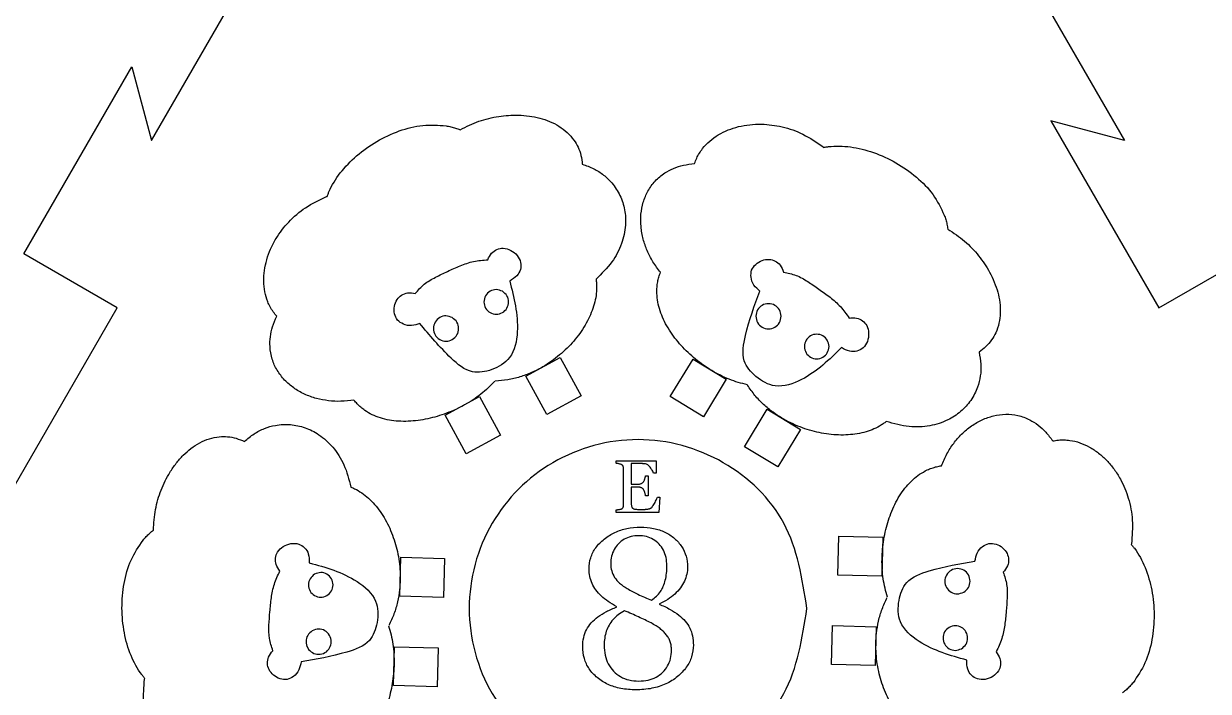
# Model space of a CAD drawing. Extents: x 1 to 437, y 7 to 187.
# Drawn here: x 216 to 287.8, y 81.5 to 122 of the extents above; entities that cross this region are included whole.
import ezdxf

# ---------------------------------------------------------------- set-up
doc = ezdxf.new("R2010")
doc.units = 0
doc.layers.add('Base', color=7, linetype='CONTINUOUS')

msp = doc.modelspace()

# ---------------------------------------------------------------- linework, layer by layer
at = {"layer": 'Base', "color": 1}
for p, q in [((223.792573, 114.874202), (230.340131, 126.214899)), ((276.17302, 126.214899), (282.72057, 114.874199)), ((216.046753, 108.005565), (222.594308, 119.346264)), ((222.594308, 119.346264), (223.792573, 114.874202)), ((282.72057, 114.874199), (278.248401, 116.072425)), ((278.248401, 116.072425), (284.795948, 104.731725)), ((221.717198, 104.731725), (216.046753, 108.005565)), ((284.795948, 104.731725), (290.466413, 108.005565)), ((215.169643, 93.391026), (221.717198, 104.731725))]:
    msp.add_line(p, q, dxfattribs=at)
at = {"layer": 'Base', "color": 7}
for p, q in [((242.477174, 115.526263), (242.476892, 115.526333)), ((264.46892, 114.486943), (264.494716, 114.456889)), ((234.39096, 111.478279), (234.429884, 111.485588)), ((272.017685, 109.508068), (272.017569, 109.508351)), ((245.042202, 105.736719), (245.042202, 105.736719)), ((242.007664, 104.142911), (242.007664, 104.142911)), ((261.924653, 104.223), (261.924653, 104.223)), ((264.822203, 102.391917), (264.822203, 102.391917)), ((223.905338, 91.26889), (223.905101, 91.268622)), ((283.144129, 90.435316), (283.130865, 90.397949)), ((233.665844, 88.595495), (233.665844, 88.595495)), ((272.98317, 87.506741), (272.98317, 87.506741)), ((233.528853, 85.170604), (233.528853, 85.170604)), ((272.846176, 84.08185), (272.846176, 84.08185)), ((223.367885, 82.242029), (223.381008, 82.279395))]:
    msp.add_line(p, q, dxfattribs=at)
at = {"layer": 'Base', "color": 3}
for p, q in [((260.124329, 107.025032), (260.124329, 107.025032)), ((238.680868, 103.984799), (238.680868, 103.984799)), ((246.467187, 100.600396), (248.538517, 101.728565)), ((248.538517, 101.728565), (249.809023, 99.39599)), ((255.205377, 99.368092), (256.59019, 101.63467)), ((256.59019, 101.63467), (258.602872, 100.404931)), ((247.737695, 98.267826), (246.467187, 100.600396)), ((258.602872, 100.404931), (257.218064, 98.138354)), ((241.581991, 98.228964), (243.653316, 99.357128)), ((243.653316, 99.357128), (244.923824, 97.024561)), ((249.809023, 99.39599), (247.737695, 98.267826)), ((257.218064, 98.138354), (255.205377, 99.368092)), ((259.701696, 96.323103), (261.08651, 98.589681)), ((261.08651, 98.589681), (263.099197, 97.359943)), ((242.852496, 95.896392), (241.581991, 98.228964)), ((244.923824, 97.024561), (242.852496, 95.896392)), ((263.099197, 97.359943), (261.714384, 95.093365)), ((261.714384, 95.093365), (259.701696, 96.323103)), ((251.928116, 95.314788), (251.928116, 95.471334)), ((251.928116, 95.471334), (254.349052, 95.471334)), ((254.349052, 95.471334), (254.349052, 94.71727)), ((252.373486, 92.768187), (252.373486, 95.017145)), ((253.334816, 95.297149), (252.843132, 95.297149)), ((252.843132, 95.297149), (252.843132, 94.053608)), ((254.349052, 94.71727), (254.183684, 94.71727)), ((252.843132, 94.053608), (253.195909, 94.053608)), ((253.709641, 94.565135), (253.875007, 94.565135)), ((253.875007, 94.565135), (253.875007, 93.341437)), ((253.195909, 93.875001), (252.843132, 93.875001)), ((252.843132, 93.875001), (252.843132, 92.935728)), ((253.875007, 93.341437), (253.709641, 93.341437)), ((254.426218, 93.264232), (254.584973, 93.264286)), ((254.584973, 93.264286), (254.525441, 92.342652)), ((251.928116, 92.342652), (251.928116, 92.499198)), ((254.525441, 92.342652), (251.928116, 92.342652)), ((265.360415, 88.540447), (265.419055, 90.898355)), ((265.419055, 90.898355), (268.074374, 90.83236)), ((268.074374, 90.83236), (268.015734, 88.474455)), ((274.509636, 90.466888), (274.509636, 90.466888)), ((238.826523, 87.261408), (238.885166, 89.619315)), ((238.885166, 89.619315), (241.540484, 89.55332)), ((241.540484, 89.55332), (241.481841, 87.195416)), ((255.005569, 89.108829), (255.005569, 89.108829)), ((268.015734, 88.474455), (265.360415, 88.540447)), ((241.481841, 87.195416), (238.826523, 87.261408)), ((264.971536, 83.124027), (265.030179, 85.481932)), ((265.030179, 85.481932), (267.685497, 85.415937)), ((267.685497, 85.415937), (267.626854, 83.05803)), ((238.437646, 81.844985), (238.496289, 84.202892)), ((238.496289, 84.202892), (241.151605, 84.1369)), ((241.151605, 84.1369), (241.092965, 81.77899)), ((255.28338, 83.995755), (255.28338, 83.995755)), ((256.6063, 84.30664), (256.6063, 84.30664)), ((267.626854, 83.05803), (264.971536, 83.124027)), ((232.002384, 82.21046), (232.002384, 82.21046)), ((241.092965, 81.77899), (238.437646, 81.844985))]:
    msp.add_line(p, q, dxfattribs=at)
at = {"layer": 'Base', "color": 5}
msp.add_line((263.483, 86.52253), (263.483, 86.52253), dxfattribs=at)
at = {"layer": 'Base', "color": 7}
for points, knots in [([(242.476822, 115.526336), (242.851902, 115.711993), (243.596483, 116.080544), (244.799015, 116.362176), (245.832144, 116.436442), (246.667348, 116.370571), (247.30327, 116.245491), (247.909643, 116.042875), (248.472143, 115.755318), (248.97385, 115.37632), (249.362763, 114.939078), (249.637169, 114.46395), (249.818216, 113.967489), (249.860014, 113.614091), (249.881435, 113.432972)], [0, 0, 0, 0, 1.251957, 2.485288, 3.676408, 4.345879, 4.993175, 5.616029, 6.258057, 6.879717, 7.492087, 7.999545, 8.518497, 9.064074, 9.064074, 9.064074, 9.064074]), ([(234.429887, 111.485594), (234.440741, 111.517025), (234.462514, 111.580073), (234.498606, 111.673422), (234.694651, 112.143381), (235.202191, 112.966315), (236.198605, 113.987943), (237.41088, 114.853724), (238.766904, 115.485591), (240.200545, 115.869707), (241.162562, 115.799728), (241.632523, 115.765542)], [0, 0, 0, 0, 0.099751, 0.200093, 0.300179, 1.627359, 3.064099, 4.558589, 6.068824, 7.539736, 8.9446, 8.9446, 8.9446, 8.9446]), ([(241.632523, 115.765542), (241.728431, 115.746651), (241.920112, 115.708897), (242.202782, 115.629667), (242.385655, 115.560751), (242.477174, 115.526263)], [0, 0, 0, 0, 0.293194, 0.585976, 0.879291, 0.879291, 0.879291, 0.879291]), ([(256.681266, 113.471431), (256.720523, 113.5808), (256.798882, 113.799111), (256.966576, 114.105091), (257.217067, 114.466649), (257.591743, 114.85686), (258.115859, 115.234084), (258.70633, 115.525033), (259.347966, 115.72946), (260.0277, 115.847463), (260.915896, 115.88411), (262.017271, 115.734802), (263.304622, 115.290077), (264.07161, 114.761008), (264.46892, 114.486943)], [0, 0, 0, 0, 0.348145, 0.69493, 1.042906, 1.665886, 2.306567, 2.970993, 3.632206, 4.320243, 5.034639, 6.291372, 7.633227, 9.075381, 9.075381, 9.075381, 9.075381]), ([(264.494718, 114.456889), (264.527366, 114.463202), (264.592854, 114.475867), (264.691741, 114.491288), (265.196761, 114.55649), (266.163213, 114.528412), (267.546175, 114.176308), (268.902101, 113.559338), (270.127326, 112.70092), (271.1768, 111.651408), (271.597205, 110.783288), (271.802581, 110.359197)], [0, 0, 0, 0, 0.09975, 0.200091, 0.30018, 1.62736, 3.064098, 4.558587, 6.068823, 7.539735, 8.944599, 8.944599, 8.944599, 8.944599]), ([(249.881435, 113.432972), (250.115781, 113.353156), (250.575114, 113.19671), (251.17956, 112.801744), (251.628549, 112.370072), (251.947227, 111.940402), (252.168079, 111.542848), (252.335703, 111.118567), (252.448703, 110.672934), (252.505165, 110.210849), (252.50192, 109.517409), (252.292517, 108.572972), (251.692285, 107.429303), (251.051241, 106.803351), (250.710714, 106.470841)], [0, 0, 0, 0, 0.740211, 1.45086, 2.145119, 2.598487, 3.050981, 3.505587, 3.963236, 4.426508, 4.898401, 6.038281, 7.291641, 8.711873, 8.711873, 8.711873, 8.711873]), ([(253.569284, 111.12792), (253.654063, 111.36201), (253.823428, 111.829656), (254.277381, 112.440246), (254.818546, 112.89423), (255.408914, 113.202395), (256.017709, 113.399458), (256.454169, 113.446799), (256.681266, 113.471431)], [0, 0, 0, 0, 0.74365, 1.485598, 2.251305, 2.843678, 3.474053, 4.15783, 4.15783, 4.15783, 4.15783]), ([(231.376595, 104.22622), (231.301507, 104.314902), (231.151623, 104.491918), (230.970482, 104.790136), (230.78261, 105.187846), (230.632015, 105.70743), (230.567387, 106.349939), (230.610652, 107.006776), (230.754434, 107.664662), (230.992106, 108.312331), (231.404465, 109.099854), (232.084449, 109.979025), (233.113274, 110.871536), (233.954957, 111.271231), (234.39096, 111.478279)], [0, 0, 0, 0, 0.348146, 0.69493, 1.042908, 1.665887, 2.306568, 2.970992, 3.632205, 4.320243, 5.034637, 6.291369, 7.633225, 9.075381, 9.075381, 9.075381, 9.075381]), ([(254.618425, 106.886929), (254.458788, 107.096721), (254.145449, 107.508505), (253.798976, 108.18968), (253.547741, 108.906434), (253.416142, 109.651494), (253.40328, 110.410067), (253.514583, 110.89128), (253.569318, 111.12792)], [0, 0, 0, 0, 0.78949, 1.549626, 2.281391, 3.060637, 3.81133, 4.53767, 4.53767, 4.53767, 4.53767]), ([(271.802581, 110.359197), (271.834175, 110.266693), (271.89732, 110.081814), (271.970039, 109.7974), (272.001793, 109.604571), (272.017685, 109.508068)], [0, 0, 0, 0, 0.293194, 0.585976, 0.87929, 0.87929, 0.87929, 0.87929]), ([(272.017569, 109.50841), (272.365893, 109.276409), (273.057358, 108.815858), (273.902524, 107.91525), (274.483411, 107.05767), (274.843955, 106.301422), (275.053599, 105.68816), (275.181315, 105.061719), (275.213535, 104.4308), (275.136165, 103.80681), (274.951963, 103.251379), (274.67769, 102.776174), (274.338267, 102.37115), (274.053113, 102.158254), (273.906971, 102.049144)], [0, 0, 0, 0, 1.251957, 2.485289, 3.676409, 4.345879, 4.993175, 5.616027, 6.258055, 6.879717, 7.492086, 7.999546, 8.518498, 9.064074, 9.064074, 9.064074, 9.064074]), ([(250.710714, 106.470841), (250.716205, 106.431127), (250.727207, 106.351548), (250.739019, 106.231155), (250.76434, 105.812223), (250.671806, 105.061055), (250.279772, 104.029662), (249.664068, 103.046826), (248.861041, 102.152895), (247.906477, 101.383468), (246.962388, 100.856173), (246.101843, 100.534715), (245.364574, 100.350333), (244.858356, 100.311227), (244.603592, 100.291546)], [0, 0, 0, 0, 0.120266, 0.240993, 0.362799, 1.379168, 2.477032, 3.650678, 4.838151, 6.066258, 7.313354, 8.062666, 8.818135, 9.58355, 9.58355, 9.58355, 9.58355]), ([(259.877416, 100.079656), (259.692888, 100.121689), (259.320278, 100.206563), (258.775042, 100.400741), (258.054655, 100.722629), (257.19638, 101.240787), (256.269415, 102.001707), (255.464881, 102.885263), (254.83566, 103.867779), (254.438823, 104.924014), (254.36693, 105.760254), (254.442429, 106.308309), (254.510769, 106.60341), (254.582418, 106.792104), (254.618425, 106.886929)], [0, 0, 0, 0, 0.567348, 1.145623, 1.732656, 2.932819, 4.139895, 5.319036, 6.504038, 7.618841, 8.674782, 8.976062, 9.27699, 9.580989, 9.580989, 9.580989, 9.580989]), ([(245.042202, 105.736719), (245.145631, 105.653375), (245.349421, 105.489161), (245.447771, 105.090124), (245.345804, 104.702541), (245.059101, 104.416928), (244.67032, 104.312923), (244.279926, 104.416419), (243.995097, 104.702761), (243.890778, 105.09146), (243.994775, 105.482558), (244.279448, 105.764657), (244.6742, 105.879001), (244.918309, 105.78462), (245.042202, 105.736719)], [0, 0, 0, 0, 0.389271, 0.766997, 1.156268, 1.545538, 1.923263, 2.312534, 2.701806, 3.079532, 3.468803, 3.858074, 4.235799, 4.625072, 4.625072, 4.625072, 4.625072]), ([(261.924653, 104.223), (261.903638, 104.088209), (261.86223, 103.822625), (261.557821, 103.530237), (261.16073, 103.421899), (260.75947, 103.530237), (260.467319, 103.822624), (260.358901, 104.222999), (260.46732, 104.623374), (260.759471, 104.91576), (261.16073, 105.024098), (261.55782, 104.91576), (261.86223, 104.623374), (261.903638, 104.357791), (261.924653, 104.223)], [0, 0, 0, 0, 0.399792, 0.787726, 1.187518, 1.58731, 1.975245, 2.375037, 2.774828, 3.162762, 3.562554, 3.962346, 4.350279, 4.75007, 4.75007, 4.75007, 4.75007]), ([(231.850142, 100.359406), (231.689803, 100.549872), (231.369491, 100.930369), (231.067682, 101.628799), (230.945101, 102.324454), (230.973408, 102.98981), (231.107144, 103.615576), (231.284378, 104.017231), (231.376595, 104.22622)], [0, 0, 0, 0, 0.743649, 1.485599, 2.251304, 2.843679, 3.474055, 4.157834, 4.157834, 4.157834, 4.157834]), ([(242.007664, 104.142911), (242.113888, 104.057315), (242.323187, 103.888662), (242.424196, 103.47884), (242.319473, 103.080781), (242.02502, 102.787449), (241.62573, 102.680634), (241.224787, 102.786928), (240.932262, 103.081008), (240.825122, 103.480211), (240.931929, 103.881881), (241.224297, 104.171603), (241.629717, 104.289037), (241.880423, 104.192106), (242.007664, 104.142911)], [0, 0, 0, 0, 0.399793, 0.787728, 1.18752, 1.587311, 1.975245, 2.375037, 2.774827, 3.162761, 3.562554, 3.962346, 4.35028, 4.750072, 4.750072, 4.750072, 4.750072]), ([(264.822203, 102.391917), (264.801741, 102.260673), (264.761422, 102.002078), (264.465022, 101.717386), (264.078382, 101.611898), (263.687682, 101.717386), (263.403219, 102.002078), (263.297654, 102.391917), (263.403219, 102.781757), (263.687682, 103.066449), (264.078382, 103.171935), (264.465022, 103.066449), (264.761423, 102.781757), (264.801741, 102.523161), (264.822203, 102.391917)], [0, 0, 0, 0, 0.389271, 0.766997, 1.156268, 1.545539, 1.923265, 2.312536, 2.701808, 3.079533, 3.468804, 3.858075, 4.2358, 4.625072, 4.625072, 4.625072, 4.625072]), ([(273.906971, 102.049144), (273.95502, 101.806286), (274.049201, 101.330269), (274.009372, 100.609321), (273.860031, 100.004649), (273.647264, 99.51383), (273.413397, 99.12379), (273.129771, 98.766483), (272.800341, 98.445806), (272.428395, 98.165868), (271.826237, 97.821955), (270.903629, 97.531086), (269.613066, 97.479068), (268.750453, 97.721253), (268.292227, 97.849903)], [0, 0, 0, 0, 0.740211, 1.45086, 2.145118, 2.598487, 3.050982, 3.505588, 3.963236, 4.426507, 4.8984, 6.03828, 7.291641, 8.711873, 8.711873, 8.711873, 8.711873]), ([(236.047517, 99.147496), (235.786014, 99.114142), (235.272729, 99.048674), (234.509578, 99.089206), (233.763232, 99.230004), (233.052192, 99.488567), (232.388819, 99.856715), (232.027727, 100.193713), (231.850159, 100.359434)], [0, 0, 0, 0, 0.789488, 1.549625, 2.281392, 3.060637, 3.81133, 4.53767, 4.53767, 4.53767, 4.53767]), ([(244.572288, 100.29828), (244.443622, 100.159489), (244.183812, 99.879235), (243.743031, 99.504136), (243.104072, 99.041209), (242.226199, 98.556998), (241.10374, 98.134684), (239.936291, 97.879712), (238.770797, 97.826048), (237.65765, 98.010491), (236.8975, 98.366356), (236.460618, 98.705766), (236.239225, 98.912502), (236.111636, 99.0689), (236.047517, 99.147496)], [0, 0, 0, 0, 0.567351, 1.145627, 1.732658, 2.932821, 4.139897, 5.319039, 6.504041, 7.618844, 8.674787, 8.976067, 9.276996, 9.580996, 9.580996, 9.580996, 9.580996]), ([(268.292227, 97.849903), (268.260581, 97.825289), (268.197167, 97.775966), (268.098806, 97.705543), (267.748652, 97.474163), (267.051865, 97.178699), (265.962631, 97.002522), (264.803619, 97.044315), (263.62794, 97.292793), (262.484314, 97.734758), (261.55562, 98.288716), (260.846955, 98.873239), (260.318643, 99.419542), (260.031667, 99.838385), (259.88724, 100.049176)], [0, 0, 0, 0, 0.120268, 0.240996, 0.362801, 1.379169, 2.477034, 3.65068, 4.838153, 6.066258, 7.313355, 8.062667, 8.818135, 9.583548, 9.583548, 9.583548, 9.583548]), ([(274.785317, 98.195165), (275.030435, 98.238789), (275.520111, 98.325938), (276.275875, 98.238097), (276.93962, 97.996429), (277.501681, 97.639237), (277.97674, 97.210535), (278.235967, 96.856219), (278.370848, 96.671862)], [0, 0, 0, 0, 0.743651, 1.4856, 2.251306, 2.843678, 3.474053, 4.157832, 4.157832, 4.157832, 4.157832]), ([(229.42031, 96.634521), (229.606606, 96.797563), (229.971758, 97.117133), (230.616031, 97.443116), (231.214364, 97.616116), (231.745808, 97.677265), (232.200526, 97.669749), (232.651772, 97.602756), (233.094208, 97.477826), (233.522613, 97.295675), (234.121529, 96.946147), (234.834733, 96.292579), (235.525065, 95.200929), (235.746633, 94.332792), (235.864332, 93.871631)], [0, 0, 0, 0, 0.740211, 1.450859, 2.145118, 2.598485, 3.050979, 3.505586, 3.963232, 4.426504, 4.898398, 6.038277, 7.291638, 8.711871, 8.711871, 8.711871, 8.711871]), ([(271.637085, 95.166085), (271.738952, 95.409232), (271.938898, 95.886484), (272.355574, 96.527128), (272.850684, 97.103081), (273.430125, 97.589578), (274.080636, 97.980003), (274.553031, 98.124218), (274.785334, 98.195137)], [0, 0, 0, 0, 0.789491, 1.549629, 2.281394, 3.060638, 3.81133, 4.53767, 4.53767, 4.53767, 4.53767]), ([(223.905095, 91.268619), (223.931852, 91.686277), (223.984969, 92.515379), (224.342336, 93.697617), (224.794579, 94.62947), (225.269237, 95.319834), (225.695516, 95.808022), (226.174171, 96.23185), (226.704452, 96.575211), (227.283528, 96.820203), (227.856646, 96.938394), (228.405323, 96.93847), (228.925795, 96.847032), (229.252746, 96.70653), (229.42031, 96.634521)], [0, 0, 0, 0, 1.251958, 2.485289, 3.676408, 4.34588, 4.993175, 5.616027, 6.258055, 6.879716, 7.492085, 7.999544, 8.518497, 9.064075, 9.064075, 9.064075, 9.064075]), ([(278.370848, 96.671862), (278.485194, 96.69255), (278.713437, 96.733844), (279.062271, 96.741608), (279.500635, 96.705453), (280.025905, 96.576083), (280.614648, 96.310798), (281.161853, 95.944912), (281.659708, 95.491449), (282.101771, 94.961785), (282.577609, 94.210909), (282.999004, 93.182442), (283.257528, 91.845197), (283.182826, 90.91643), (283.144129, 90.435316)], [0, 0, 0, 0, 0.348147, 0.694932, 1.042909, 1.665888, 2.306567, 2.970991, 3.632206, 4.320244, 5.034639, 6.291372, 7.633228, 9.075385, 9.075385, 9.075385, 9.075385]), ([(268.371309, 87.208028), (268.315445, 87.388851), (268.202643, 87.753979), (268.098188, 88.323256), (268.016759, 89.108073), (268.036359, 90.11044), (268.231852, 91.293676), (268.594768, 92.432202), (269.131039, 93.468381), (269.847348, 94.340168), (270.535606, 94.820551), (271.047985, 95.029195), (271.337721, 95.117559), (271.53696, 95.149855), (271.637085, 95.166085)], [0, 0, 0, 0, 0.567351, 1.145626, 1.732656, 2.932819, 4.139897, 5.319039, 6.50404, 7.618843, 8.674784, 8.976064, 9.276993, 9.580993, 9.580993, 9.580993, 9.580993]), ([(235.864332, 93.871631), (235.901471, 93.856532), (235.975892, 93.826276), (236.08606, 93.776305), (236.461519, 93.588755), (237.06579, 93.133047), (237.762981, 92.277834), (238.306292, 91.253203), (238.678945, 90.110796), (238.868006, 88.899404), (238.85261, 87.818151), (238.700732, 86.912168), (238.491775, 86.181485), (238.272534, 85.723535), (238.162197, 85.493063)], [0, 0, 0, 0, 0.120264, 0.240991, 0.362799, 1.379166, 2.477031, 3.650676, 4.838149, 6.066256, 7.313355, 8.062665, 8.818133, 9.583547, 9.583547, 9.583547, 9.583547]), ([(223.275787, 90.657038), (223.340101, 90.730652), (223.468638, 90.877776), (223.67859, 91.08296), (223.829709, 91.206876), (223.905338, 91.26889)], [0, 0, 0, 0, 0.293195, 0.585977, 0.879294, 0.879294, 0.879294, 0.879294]), ([(223.381014, 82.279398), (223.359221, 82.304514), (223.315505, 82.354894), (223.252709, 82.432826), (222.943734, 82.837586), (222.484823, 83.688596), (222.098275, 85.062328), (221.954623, 86.54508), (222.085431, 88.035363), (222.469593, 89.46899), (223.011202, 90.267132), (223.275787, 90.657038)], [0, 0, 0, 0, 0.099752, 0.200094, 0.300181, 1.627361, 3.0641, 4.558589, 6.068825, 7.539736, 8.944598, 8.944598, 8.944598, 8.944598]), ([(283.131006, 90.397947), (283.152799, 90.372831), (283.196514, 90.322451), (283.25931, 90.244516), (283.568343, 89.839799), (284.027171, 88.988729), (284.413757, 87.615021), (284.557382, 86.132269), (284.426687, 84.641973), (284.042451, 83.208356), (283.500835, 82.410213), (283.236247, 82.020307)], [0, 0, 0, 0, 0.099751, 0.200093, 0.30019, 1.627363, 3.064101, 4.558592, 6.068822, 7.539743, 8.944615, 8.944615, 8.944615, 8.944615]), ([(233.665844, 88.595495), (233.789735, 88.643396), (234.033844, 88.737777), (234.428595, 88.623433), (234.713268, 88.341335), (234.817264, 87.950236), (234.712945, 87.561538), (234.428118, 87.275194), (234.037724, 87.171697), (233.648942, 87.275703), (233.362239, 87.561317), (233.260271, 87.948901), (233.358622, 88.347938), (233.562414, 88.512152), (233.665844, 88.595495)], [0, 0, 0, 0, 0.389271, 0.766996, 1.156266, 1.545538, 1.923263, 2.312534, 2.701807, 3.079532, 3.468803, 3.858074, 4.2358, 4.625072, 4.625072, 4.625072, 4.625072]), ([(272.98317, 87.506741), (272.855929, 87.457546), (272.605221, 87.360615), (272.199801, 87.478049), (271.907433, 87.767771), (271.800625, 88.16944), (271.907766, 88.568643), (272.200291, 88.862723), (272.601235, 88.969018), (273.000524, 88.862202), (273.294975, 88.568868), (273.399699, 88.17081), (273.298691, 87.76099), (273.089394, 87.592337), (272.98317, 87.506741)], [0, 0, 0, 0, 0.399794, 0.787729, 1.18752, 1.587312, 1.975246, 2.375039, 2.774829, 3.162762, 3.562555, 3.962346, 4.35028, 4.750071, 4.750071, 4.750071, 4.750071]), ([(270.647688, 78.805714), (270.610549, 78.820813), (270.536128, 78.85107), (270.425961, 78.901042), (270.050498, 79.088586), (269.446232, 79.544301), (268.749039, 80.399511), (268.205727, 81.424142), (267.833075, 82.566549), (267.644015, 83.777941), (267.659409, 84.859195), (267.81129, 85.765178), (268.020246, 86.495862), (268.239486, 86.953812), (268.349823, 87.184285)], [0, 0, 0, 0, 0.120265, 0.240992, 0.362799, 1.379167, 2.477031, 3.650676, 4.838149, 6.066257, 7.313355, 8.062667, 8.818135, 9.583549, 9.583549, 9.583549, 9.583549]), ([(238.140711, 85.469316), (238.196575, 85.288494), (238.309378, 84.923366), (238.413833, 84.354089), (238.495265, 83.569272), (238.475661, 82.566905), (238.280168, 81.38367), (237.917256, 80.245143), (237.380982, 79.208964), (236.664671, 78.337178), (235.976414, 77.856794), (235.464035, 77.64815), (235.174299, 77.559785), (234.97506, 77.527489), (234.874935, 77.511259)], [0, 0, 0, 0, 0.56735, 1.145625, 1.732657, 2.932819, 4.139896, 5.319039, 6.50404, 7.618843, 8.674785, 8.976065, 9.276994, 9.580994, 9.580994, 9.580994, 9.580994]), ([(272.846176, 84.08185), (272.722284, 84.033949), (272.478175, 83.939569), (272.083425, 84.053913), (271.798749, 84.336009), (271.694755, 84.72711), (271.799074, 85.115807), (272.083902, 85.40215), (272.474296, 85.505647), (272.863078, 85.401641), (273.149781, 85.116027), (273.251749, 84.728444), (273.153398, 84.329407), (272.949606, 84.165193), (272.846176, 84.08185)], [0, 0, 0, 0, 0.389271, 0.766996, 1.156268, 1.545539, 1.923264, 2.312536, 2.701808, 3.079534, 3.468805, 3.858076, 4.235802, 4.625074, 4.625074, 4.625074, 4.625074]), ([(233.528853, 85.170604), (233.656093, 85.2198), (233.9068, 85.316732), (234.31222, 85.199296), (234.604587, 84.909574), (234.711395, 84.507905), (234.604254, 84.108703), (234.311728, 83.814624), (233.910785, 83.708329), (233.511497, 83.815145), (233.217044, 84.108477), (233.112321, 84.506536), (233.21333, 84.916356), (233.422628, 85.085009), (233.528853, 85.170604)], [0, 0, 0, 0, 0.399792, 0.787727, 1.187519, 1.58731, 1.975243, 2.375035, 2.774825, 3.162758, 3.562549, 3.962341, 4.350276, 4.750067, 4.750067, 4.750067, 4.750067]), ([(228.141172, 76.005482), (228.026826, 75.984795), (227.798583, 75.943501), (227.449749, 75.935739), (227.011385, 75.971891), (226.486115, 76.101265), (225.897372, 76.366549), (225.350167, 76.732436), (224.852311, 77.185897), (224.410248, 77.715561), (223.934416, 78.466439), (223.513022, 79.494906), (223.254498, 80.832149), (223.329192, 81.760916), (223.367885, 82.242029)], [0, 0, 0, 0, 0.348147, 0.694932, 1.042909, 1.665888, 2.306568, 2.970992, 3.632206, 4.320244, 5.034638, 6.29137, 7.633226, 9.07538, 9.07538, 9.07538, 9.07538]), ([(283.236247, 82.020307), (283.17193, 81.946693), (283.043388, 81.799569), (282.833433, 81.594388), (282.682318, 81.47047), (282.606694, 81.408455)], [0, 0, 0, 0, 0.2932, 0.585986, 0.879295, 0.879295, 0.879295, 0.879295])]:
    msp.add_open_spline(points, degree=3, knots=knots, dxfattribs=at)
at = {"layer": 'Base', "color": 3}
for points, knots in [([(244.15886, 107.65213), (244.224368, 107.789878), (244.347897, 108.04963), (244.69637, 108.297911), (245.120107, 108.383388), (245.567439, 108.240247), (245.951993, 107.935573), (246.175298, 107.508543), (246.160091, 107.050227), (245.924432, 106.623336), (245.639209, 106.453612), (245.48132, 106.359659)], [0, 0, 0, 0, 0.45104, 0.850528, 1.233056, 1.707869, 2.207467, 2.676204, 3.095412, 3.532825, 4.075199, 4.075199, 4.075199, 4.075199]), ([(239.76547, 105.60658), (239.93791, 105.802882), (240.288549, 106.202041), (240.990577, 106.597937), (241.727124, 106.950646), (242.483912, 107.296765), (243.29623, 107.580489), (243.868562, 107.628021), (244.15886, 107.65213)], [0, 0, 0, 0, 0.778458, 1.58292, 2.388572, 3.234388, 4.080097, 4.950591, 4.950591, 4.950591, 4.950591]), ([(260.124329, 107.025032), (260.201883, 107.148462), (260.360844, 107.401456), (260.756904, 107.625973), (261.182659, 107.698186), (261.57947, 107.588915), (261.914585, 107.318804), (262.015906, 107.045562), (262.071132, 106.896629)], [0, 0, 0, 0, 0.431683, 0.884823, 1.316862, 1.69619, 2.08712, 2.555486, 2.555486, 2.555486, 2.555486]), ([(260.633024, 105.751812), (260.503908, 105.863872), (260.24487, 106.088691), (260.061116, 106.567445), (260.1045, 106.881493), (260.124329, 107.025032)], [0, 0, 0, 0, 0.50848, 1.02014, 1.450868, 1.450868, 1.450868, 1.450868]), ([(245.48132, 106.359659), (245.738112, 105.35879), (246.130524, 103.829336), (245.709724, 101.68013), (244.464193, 100.939132), (243.06677, 100.688054), (241.546366, 101.980329), (240.631587, 103.076965), (240.037857, 103.788728)], [0, 0, 0, 0, 3.105233, 4.745186, 6.038692, 7.214056, 8.74646, 11.580399, 11.580399, 11.580399, 11.580399]), ([(262.071132, 106.896629), (262.327354, 106.845444), (262.848357, 106.741363), (263.542227, 106.331336), (264.215955, 105.86982), (264.894098, 105.387483), (265.545969, 104.825858), (265.873298, 104.35397), (266.039326, 104.114618)], [0, 0, 0, 0, 0.778459, 1.582922, 2.388575, 3.23439, 4.080097, 4.950591, 4.950591, 4.950591, 4.950591]), ([(238.680868, 103.984799), (238.612752, 104.113676), (238.473133, 104.377838), (238.476727, 104.833092), (238.627055, 105.237921), (238.920102, 105.526927), (239.321582, 105.682094), (239.608878, 105.633219), (239.76547, 105.60658)], [0, 0, 0, 0, 0.431681, 0.884822, 1.316859, 1.696193, 2.087125, 2.55549, 2.55549, 2.55549, 2.55549]), ([(265.581246, 102.3231), (264.842863, 101.600276), (263.714521, 100.495711), (261.642854, 99.785531), (260.378363, 100.49369), (259.462214, 101.578358), (259.821156, 103.541205), (260.313483, 104.881745), (260.633024, 105.751812)], [0, 0, 0, 0, 3.105234, 4.745189, 6.038695, 7.214058, 8.746464, 11.580405, 11.580405, 11.580405, 11.580405]), ([(266.039326, 104.114618), (266.191374, 104.126761), (266.47809, 104.149657), (266.867346, 103.972011), (267.153236, 103.647782), (267.252949, 103.188814), (267.181363, 102.703441), (266.923194, 102.29654), (266.518678, 102.08055), (266.031154, 102.071188), (265.741556, 102.23333), (265.581246, 102.323086)], [0, 0, 0, 0, 0.451042, 0.85053, 1.233057, 1.707868, 2.207467, 2.676209, 3.095414, 3.532827, 4.075195, 4.075195, 4.075195, 4.075195]), ([(240.037857, 103.788728), (239.876253, 103.732941), (239.552034, 103.62102), (239.045545, 103.701262), (238.795262, 103.895857), (238.680868, 103.984799)], [0, 0, 0, 0, 0.508479, 1.020139, 1.450868, 1.450868, 1.450868, 1.450868]), ([(252.373486, 95.017145), (252.373022, 95.032745), (252.372125, 95.062944), (252.363699, 95.1063), (252.350831, 95.146763), (252.328007, 95.183756), (252.292483, 95.214629), (252.249524, 95.23778), (252.201355, 95.257651), (252.147797, 95.27426), (252.088241, 95.288694), (252.028827, 95.300744), (251.975557, 95.310076), (251.942877, 95.313322), (251.928116, 95.314788)], [0, 0, 0, 0, 0.046746, 0.090494, 0.132061, 0.173556, 0.219088, 0.271474, 0.31936, 0.375263, 0.439495, 0.503131, 0.557137, 0.601624, 0.601624, 0.601624, 0.601624]), ([(254.183684, 94.71727), (254.171258, 94.755772), (254.145018, 94.837078), (254.078447, 94.955864), (253.996481, 95.073113), (253.906514, 95.176344), (253.812946, 95.250619), (253.729572, 95.279692), (253.663612, 95.284996), (253.609258, 95.289778), (253.548956, 95.293014), (253.482802, 95.295437), (253.410766, 95.296894), (253.360784, 95.297062), (253.334816, 95.297149)], [0, 0, 0, 0, 0.121115, 0.255763, 0.406338, 0.549966, 0.665577, 0.760479, 0.809286, 0.863852, 0.924216, 0.990408, 1.062448, 1.140352, 1.140352, 1.140352, 1.140352]), ([(253.195909, 94.053608), (253.230281, 94.054153), (253.292453, 94.055141), (253.3758, 94.064926), (253.442202, 94.082385), (253.495489, 94.110544), (253.541844, 94.146939), (253.582219, 94.190056), (253.614647, 94.241344), (253.642094, 94.298768), (253.665387, 94.363789), (253.684918, 94.431915), (253.700484, 94.499227), (253.706644, 94.543563), (253.709641, 94.565135)], [0, 0, 0, 0, 0.103077, 0.186444, 0.251273, 0.307756, 0.365899, 0.427447, 0.483947, 0.547224, 0.618065, 0.690868, 0.759783, 0.825095, 0.825095, 0.825095, 0.825095]), ([(253.709641, 93.341437), (253.706993, 93.365468), (253.70156, 93.414779), (253.685156, 93.489535), (253.663479, 93.564071), (253.638665, 93.63294), (253.612506, 93.690642), (253.579434, 93.742277), (253.536778, 93.786987), (253.484409, 93.825964), (253.425304, 93.851074), (253.358424, 93.864943), (253.281279, 93.873677), (253.225704, 93.874539), (253.195909, 93.875001)], [0, 0, 0, 0, 0.072487, 0.14874, 0.229219, 0.305246, 0.368208, 0.418868, 0.488455, 0.552405, 0.61341, 0.679379, 0.756686, 0.846029, 0.846029, 0.846029, 0.846029]), ([(251.928116, 92.499198), (251.944457, 92.500462), (251.980448, 92.503247), (252.039232, 92.509751), (252.10339, 92.517534), (252.163951, 92.526271), (252.212031, 92.535384), (252.253474, 92.548425), (252.289395, 92.569936), (252.323419, 92.598573), (252.347616, 92.63324), (252.362799, 92.673235), (252.372019, 92.718685), (252.372979, 92.751071), (252.373486, 92.768187)], [0, 0, 0, 0, 0.049165, 0.108291, 0.177405, 0.243045, 0.291836, 0.324102, 0.372825, 0.416315, 0.456688, 0.498085, 0.543847, 0.595139, 0.595139, 0.595139, 0.595139]), ([(252.843132, 92.935728), (252.843473, 92.906559), (252.844106, 92.852542), (252.850565, 92.778091), (252.860773, 92.715662), (252.877937, 92.663587), (252.904116, 92.620986), (252.939637, 92.587429), (252.984145, 92.562675), (253.037212, 92.544857), (253.100953, 92.533937), (253.178238, 92.527933), (253.272376, 92.524032), (253.359223, 92.523339), (253.435987, 92.523424), (253.49993, 92.52344), (253.571058, 92.523271), (253.643193, 92.523928), (253.710121, 92.52675), (253.770826, 92.531679), (253.82849, 92.539254), (253.886215, 92.550088), (253.943336, 92.563153), (253.995678, 92.579213), (254.039323, 92.599419), (254.08941, 92.641088), (254.144974, 92.714849), (254.216428, 92.821735), (254.284201, 92.946247), (254.345324, 93.06912), (254.394475, 93.174071), (254.416749, 93.237338), (254.426218, 93.264232)], [0, 0, 0, 0, 0.087487, 0.16201, 0.224, 0.276918, 0.325451, 0.37241, 0.421853, 0.477054, 0.539591, 0.615344, 0.709505, 0.822206, 0.875858, 0.9398, 1.014032, 1.089247, 1.156192, 1.21495, 1.271908, 1.330577, 1.391101, 1.44758, 1.494746, 1.534137, 1.641645, 1.769962, 1.920156, 2.066255, 2.181885, 2.267379, 2.267379, 2.267379, 2.267379]), ([(251.962864, 86.61513), (251.788906, 86.718521), (251.45946, 86.914326), (251.03529, 87.260877), (250.700404, 87.628378), (250.460454, 88.028197), (250.318399, 88.462212), (250.267614, 88.993199), (250.353006, 89.604365), (250.677896, 90.236347), (251.197645, 90.752657), (251.844211, 91.155524), (252.59622, 91.402264), (253.393446, 91.474021), (254.175932, 91.407392), (254.889029, 91.178394), (255.476056, 90.791616), (255.926447, 90.291992), (256.201811, 89.689832), (256.276906, 89.108904), (256.223941, 88.592643), (256.071902, 88.161181), (255.825827, 87.751725), (255.485014, 87.374573), (255.049561, 87.042263), (254.712203, 86.874673), (254.535934, 86.787108)], [0, 0, 0, 0, 0.606417, 1.148454, 1.636733, 2.091124, 2.536664, 2.994686, 3.682092, 4.35705, 5.087556, 5.853671, 6.623773, 7.438814, 8.239526, 8.965701, 9.661113, 10.324747, 10.957666, 11.616912, 12.05726, 12.503865, 12.977469, 13.481533, 14.020207, 14.60964, 14.60964, 14.60964, 14.60964]), ([(231.565379, 88.788202), (231.47884, 88.913808), (231.315652, 89.150664), (231.274869, 89.576593), (231.412716, 89.986295), (231.760337, 90.302134), (232.216475, 90.482826), (232.697946, 90.462699), (233.087256, 90.22037), (233.339124, 89.802838), (233.343498, 89.470965), (233.345919, 89.287253)], [0, 0, 0, 0, 0.451043, 0.850531, 1.233058, 1.70787, 2.20747, 2.67621, 3.095417, 3.53283, 4.075204, 4.075204, 4.075204, 4.075204]), ([(255.005569, 89.108829), (254.996514, 89.278449), (254.979144, 89.603846), (254.812386, 90.058534), (254.542596, 90.43346), (254.189717, 90.720955), (253.762914, 90.89512), (253.299154, 90.944403), (252.836909, 90.896468), (252.411557, 90.730471), (252.062378, 90.454912), (251.793877, 90.103474), (251.630924, 89.685344), (251.581473, 89.23934), (251.635929, 88.792639), (251.826512, 88.382588), (252.154342, 88.018317), (252.638975, 87.68789), (253.288806, 87.347472), (253.793442, 87.140085), (254.072912, 87.025233)], [0, 0, 0, 0, 0.507346, 0.973289, 1.429866, 1.878371, 2.320789, 2.792683, 3.263958, 3.702869, 4.143092, 4.582013, 5.014583, 5.472216, 5.915836, 6.347944, 6.806333, 7.368513, 8.098451, 9.004434, 9.004434, 9.004434, 9.004434]), ([(273.661341, 89.389733), (273.693811, 89.557582), (273.758957, 89.894337), (274.081732, 90.292837), (274.375407, 90.41229), (274.509636, 90.466888)], [0, 0, 0, 0, 0.508468, 1.020142, 1.450891, 1.450891, 1.450891, 1.450891]), ([(274.509636, 90.466888), (274.655306, 90.461439), (274.953886, 90.450272), (275.346352, 90.219532), (275.621769, 89.886923), (275.725544, 89.488638), (275.659179, 89.063363), (275.473206, 88.838994), (275.371839, 88.716701)], [0, 0, 0, 0, 0.431682, 0.884822, 1.316861, 1.696191, 2.087123, 2.555489, 2.555489, 2.555489, 2.555489]), ([(233.345919, 89.287253), (234.341094, 89.009207), (235.861846, 88.584318), (237.512712, 87.145293), (237.531672, 85.696132), (237.0504, 84.360388), (235.171053, 83.689818), (233.763948, 83.445915), (232.850679, 83.287612)], [0, 0, 0, 0, 3.105233, 4.745186, 6.038691, 7.214056, 8.746462, 11.580401, 11.580401, 11.580401, 11.580401]), ([(254.072912, 87.025233), (254.176449, 87.099275), (254.379971, 87.244821), (254.622105, 87.533568), (254.800801, 87.866753), (254.919662, 88.243714), (254.993399, 88.662022), (255.001396, 88.955623), (255.005569, 89.108829)], [0, 0, 0, 0, 0.380631, 0.748208, 1.118509, 1.508266, 1.929117, 2.388374, 2.388374, 2.388374, 2.388374]), ([(273.166101, 83.390092), (272.170926, 83.668138), (270.650174, 84.093027), (268.999307, 85.532052), (268.980348, 86.981212), (269.461619, 88.316957), (271.340966, 88.987528), (272.748071, 89.23143), (273.661341, 89.389733)], [0, 0, 0, 0, 3.105233, 4.745186, 6.038691, 7.214056, 8.746461, 11.580402, 11.580402, 11.580402, 11.580402]), ([(231.140181, 83.960644), (231.056398, 84.208131), (230.886034, 84.711372), (230.894193, 85.517293), (230.957014, 86.331517), (231.035659, 87.159975), (231.196106, 88.005324), (231.441109, 88.524742), (231.565379, 88.788202)], [0, 0, 0, 0, 0.778456, 1.582919, 2.388571, 3.234387, 4.080096, 4.950587, 4.950587, 4.950587, 4.950587]), ([(275.371839, 88.716701), (275.455622, 88.469214), (275.625986, 87.965972), (275.617827, 87.160051), (275.555006, 86.345828), (275.476361, 85.517371), (275.315915, 84.672022), (275.070913, 84.152603), (274.946643, 83.889143)], [0, 0, 0, 0, 0.778456, 1.582919, 2.388571, 3.234386, 4.080094, 4.950586, 4.950586, 4.950586, 4.950586]), ([(256.6063, 84.30664), (256.586558, 84.067218), (256.547112, 83.588836), (256.193936, 82.923272), (255.654335, 82.35775), (254.942466, 81.908744), (254.074758, 81.644345), (253.148511, 81.569815), (252.243499, 81.639416), (251.437335, 81.881917), (250.775585, 82.293956), (250.271254, 82.835592), (249.963925, 83.497574), (249.882872, 84.157296), (249.939456, 84.751127), (250.115532, 85.243611), (250.418346, 85.669481), (250.83514, 86.033371), (251.355022, 86.358799), (251.752115, 86.526256), (251.962864, 86.61513)], [0, 0, 0, 0, 0.714286, 1.427196, 2.206089, 3.040691, 3.922089, 4.89995, 5.813475, 6.631467, 7.399842, 8.125598, 8.821039, 9.552267, 10.092971, 10.598662, 11.10217, 11.642853, 12.248763, 12.934023, 12.934023, 12.934023, 12.934023]), ([(252.432498, 86.383621), (252.300532, 86.304913), (252.046153, 86.153196), (251.728967, 85.854754), (251.488223, 85.514613), (251.321898, 85.136355), (251.222144, 84.725441), (251.188302, 84.236495), (251.238065, 83.699084), (251.430897, 83.154984), (251.755106, 82.706339), (252.186376, 82.36454), (252.717315, 82.16113), (253.290147, 82.105566), (253.851753, 82.156407), (254.354932, 82.333604), (254.761323, 82.634863), (255.063567, 83.024493), (255.253127, 83.490405), (255.27308, 83.823697), (255.28338, 83.995755)], [0, 0, 0, 0, 0.459903, 0.886514, 1.295459, 1.702122, 2.118702, 2.557612, 3.167639, 3.724944, 4.268242, 4.806868, 5.352856, 5.949318, 6.519007, 7.033081, 7.528753, 8.014907, 8.49681, 9.011061, 9.011061, 9.011061, 9.011061]), ([(255.28338, 83.995755), (255.279842, 84.084915), (255.272982, 84.257777), (255.211999, 84.505594), (255.1106, 84.731039), (254.970074, 84.936578), (254.796172, 85.128626), (254.58526, 85.307629), (254.332547, 85.481664), (254.029947, 85.65587), (253.675819, 85.831868), (253.28361, 86.012305), (252.865961, 86.199125), (252.579072, 86.321234), (252.432498, 86.383621)], [0, 0, 0, 0, 0.267158, 0.517962, 0.760078, 1.004994, 1.261804, 1.535154, 1.832922, 2.18121, 2.581711, 3.018875, 3.476352, 3.954239, 3.954239, 3.954239, 3.954239]), ([(254.535934, 86.787108), (254.760283, 86.684789), (255.176343, 86.495036), (255.712516, 86.148617), (256.127213, 85.774522), (256.411378, 85.341044), (256.579203, 84.844351), (256.597022, 84.490743), (256.6063, 84.30664)], [0, 0, 0, 0, 0.738907, 1.370318, 1.908203, 2.401719, 2.908962, 3.459891, 3.459891, 3.459891, 3.459891]), ([(232.002384, 82.21046), (231.856714, 82.215908), (231.558134, 82.227074), (231.165669, 82.457815), (230.890247, 82.790421), (230.786476, 83.188707), (230.852841, 83.613982), (231.038814, 83.83835), (231.140181, 83.960644)], [0, 0, 0, 0, 0.431681, 0.884822, 1.316861, 1.696191, 2.087123, 2.555489, 2.555489, 2.555489, 2.555489]), ([(232.850679, 83.287612), (232.818209, 83.119763), (232.753064, 82.783008), (232.430289, 82.384508), (232.136613, 82.265057), (232.002384, 82.21046)], [0, 0, 0, 0, 0.508468, 1.020141, 1.450889, 1.450889, 1.450889, 1.450889]), ([(274.946643, 83.889143), (275.033182, 83.763537), (275.196369, 83.526681), (275.237151, 83.100752), (275.099305, 82.69105), (274.751683, 82.375213), (274.295546, 82.194521), (273.814076, 82.21465), (273.424765, 82.456976), (273.172896, 82.874508), (273.168522, 83.20638), (273.166101, 83.390092)], [0, 0, 0, 0, 0.451042, 0.85053, 1.233057, 1.707868, 2.207466, 2.676205, 3.095413, 3.532825, 4.075199, 4.075199, 4.075199, 4.075199])]:
    msp.add_open_spline(points, degree=3, knots=knots, dxfattribs=at)
at = {"layer": 'Base', "color": 5}
msp.add_open_spline([(263.483, 86.52253), (263.201926, 84.719777), (262.648116, 81.167741), (258.576803, 77.257246), (253.265948, 75.808283), (247.899326, 77.257239), (243.991955, 81.167735), (242.541914, 86.522528), (243.991956, 91.87732), (247.899327, 95.787812), (253.265948, 97.236769), (258.576802, 95.787806), (262.648115, 91.877314), (263.201926, 88.325281), (263.483, 86.52253)], degree=3, knots=[0, 0, 0, 0, 5.34699, 10.535387, 15.882353, 21.229363, 26.417772, 31.764763, 37.111746, 42.300153, 47.647164, 52.994131, 58.182526, 63.529509, 63.529509, 63.529509, 63.529509], dxfattribs=at)

doc.saveas('drawing.dxf')
